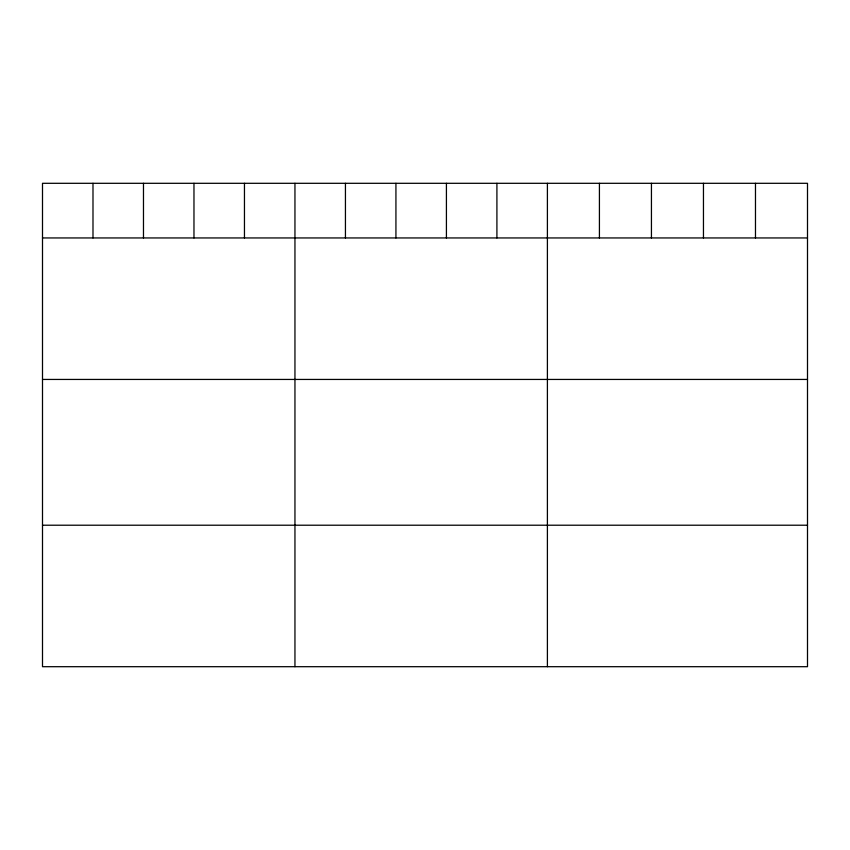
<?xml version="1.0" encoding="UTF-8"?>
<svg xmlns="http://www.w3.org/2000/svg" width="850" height="850" viewBox="0 0 850 850"><rect width="100%" height="100%" fill="white"/><g stroke="black" fill="none" stroke-linecap="round" stroke-linejoin="round"><path stroke-width="1.27" d="M807.5 237.947L807.5 666.697L42.5 666.697L42.5 183.303L807.5 183.303L807.5 237.947L42.5 237.947M42.5 379.44L807.5 379.44M42.5 525.215L807.5 525.215M755.48 183.303L755.48 237.947M703.46 183.303L703.46 237.947M651.44 183.303L651.44 237.947M599.42 183.303L599.42 237.947M547.4 183.303L547.4 666.697M496.91 183.303L496.91 237.947M446.42 183.303L446.42 237.947M395.93 183.303L395.93 237.947M345.44 183.303L345.44 237.947M294.95 183.303L294.95 666.697M244.46 183.303L244.46 237.947M193.97 183.303L193.97 237.947M143.48 183.303L143.48 237.947M92.99 183.303L92.99 237.947"/></g></svg>
